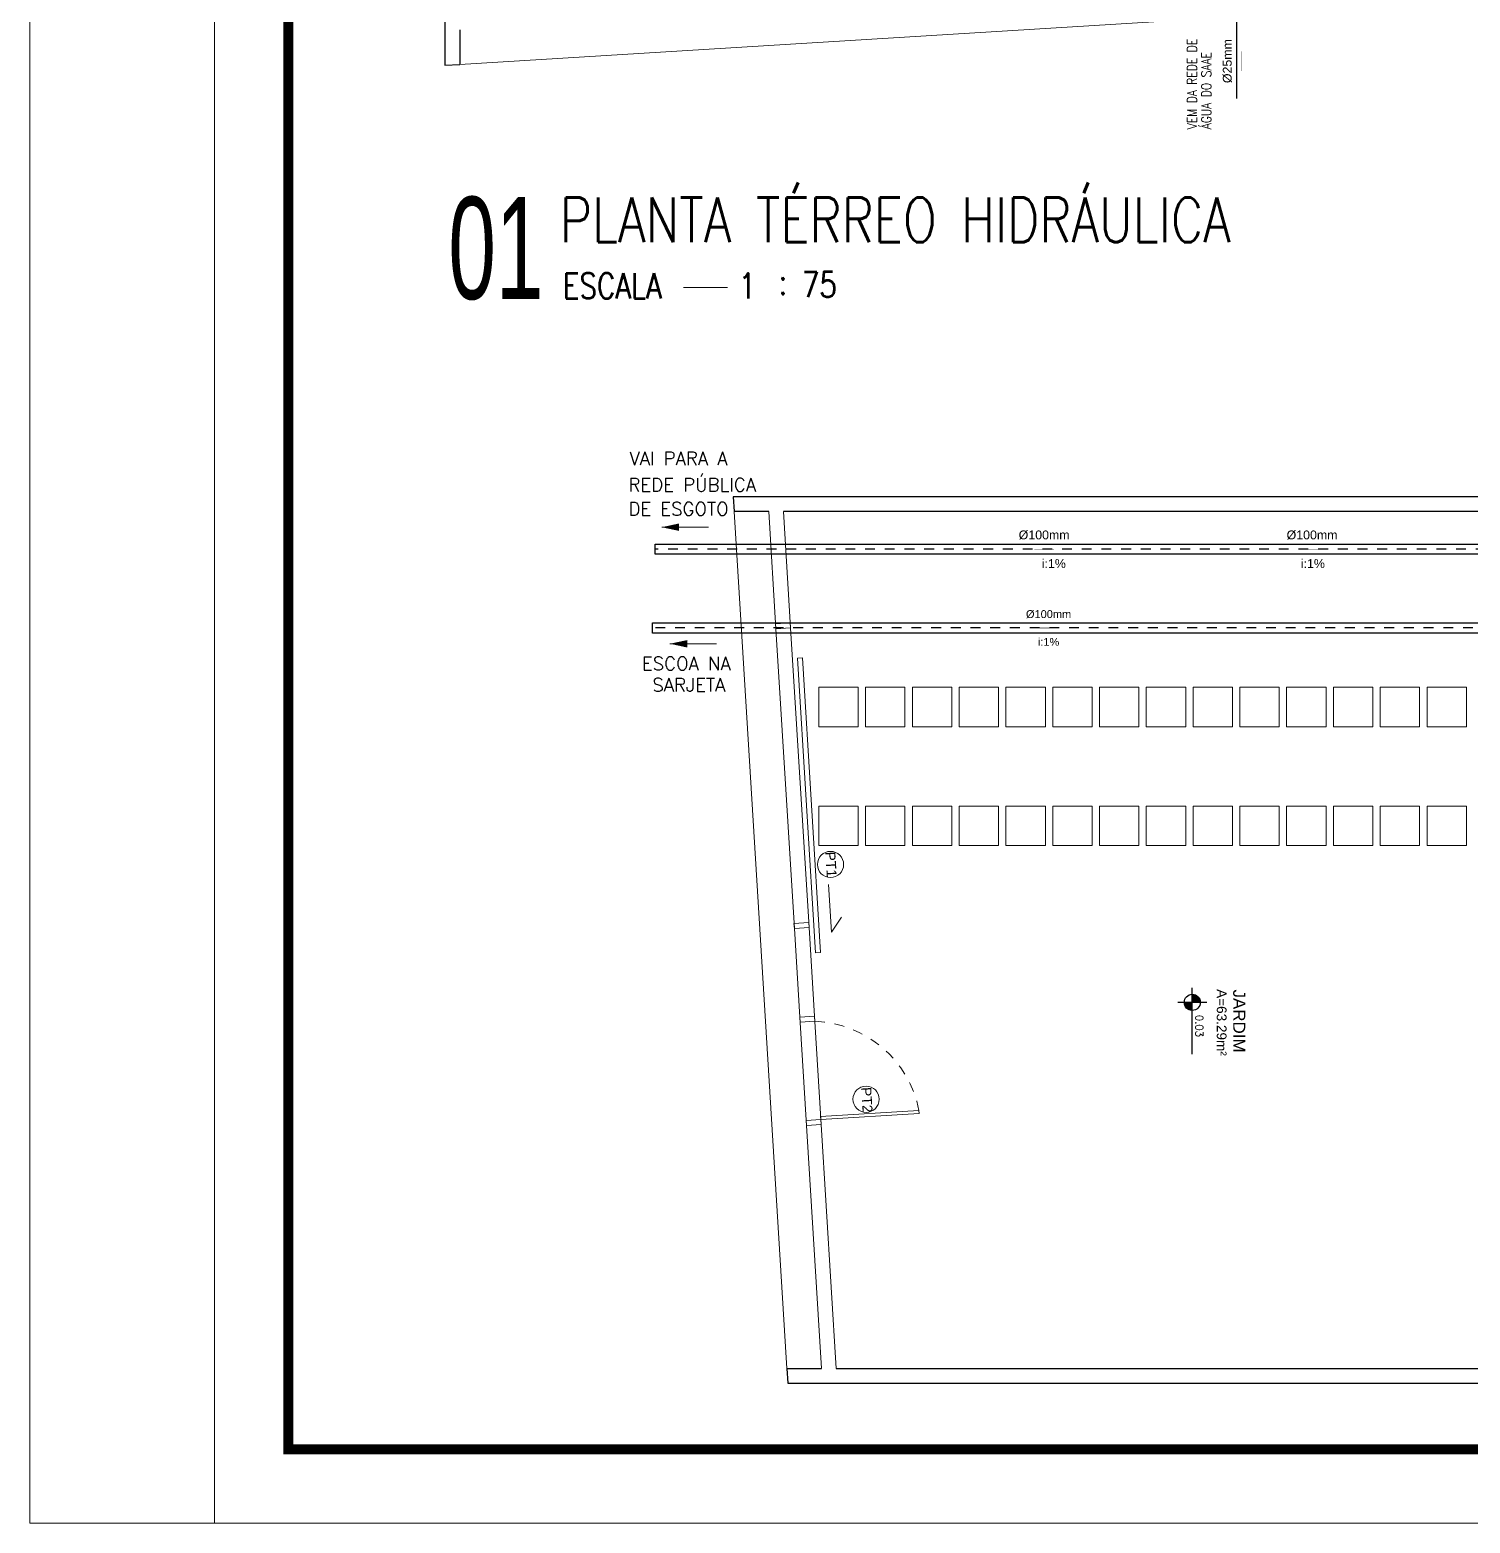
# Model space of a CAD drawing. Header units: millimetres. Extents: x 1345 to 2117, y 1214 to 1365.
# Drawn here: x 1608.07 to 1622.69, y 1251.79 to 1266.95 of the extents above; entities that cross this region are included whole.
import ezdxf
from ezdxf.enums import TextEntityAlignment as Align

# ---------------------------------------------------------------- set-up
doc = ezdxf.new("R2010")
doc.units = ezdxf.units.MM
doc.header["$LTSCALE"] = 0.5
for name, pattern in [('HIDDEN2', [0.1875, 0.125, -0.0625]), ('LINHA_SIMETRIA', [0.25, 0.15, -0.1]), ('TUBO_AFRIA', [200, 100, 100]), ('TUBO_ESGOTO', [200, 100, 100])]:
    doc.linetypes.add(name, pattern=pattern)
for name, color, linetype in [('02', 2, 'Continuous'), ('08', 8, 'Continuous'), ('50_AFPVC_Indicar_Fluxo', 1, 'Continuous'), ('50_AFPVC_Indicar_texto', 2, 'Continuous'), ('50_EGSN_Indicar_Fluxo', 1, 'Continuous'), ('50_EGSN_Indicar_texto', 2, 'Continuous'), ('ARCO', 7, 'HIDDEN2'), ('CONEXAO_ESGOTO', 7, 'Continuous'), ('ESQUADRIAS', 3, 'Continuous'), ('LINHA_SIMETRIA', 1, 'LINHA_SIMETRIA'), ('parede', 2, 'Continuous'), ('PISO', 8, 'Continuous'), ('texto pequeno', 3, 'Continuous'), ('TEXTO2', 3, 'Continuous'), ('Tubo_Agua_Fria_Simp', 170, 'TUBO_AFRIA'), ('Tubo_Esgoto_Det', 6, 'TUBO_ESGOTO'), ('TXT_0', 7, 'Continuous')]:
    doc.layers.add(name, color=color, linetype=linetype)
for name, color, linetype, lineweight in [('E-TXT-G', 3, 'Continuous', 30), ('E-TXT-W', 7, 'Continuous', 15), ('E-TXT-Y', 2, 'Continuous', 40)]:
    doc.layers.add(name, color=color, linetype=linetype, lineweight=lineweight)
doc.styles.add('ADITIVOCAD', font='ROMANS.shx')
doc.styles.add('Indicar', font='arial.ttf')
doc.styles.add('REG140', font='romans.shx', dxfattribs={"width": 0.8, "height": 0.35})
doc.styles.add('REG80', font='romans.shx', dxfattribs={"width": 0.8, "height": 0.1})
doc.styles.add('ROMANS', font='romans', dxfattribs={"height": 0.1})
doc.styles.add('SANSSERIF', font='sas_____.pfb', dxfattribs={"height": 1})
doc.styles.add('SANSSERIF2', font='sanssb__.ttf', dxfattribs={"width": 0.8})
doc.styles.get("Standard").update_dxf_attribs({"font": 'arial.ttf'})

# ---------------------------------------------------------------- blocks, each defined once
blk = doc.blocks.new('IND_DES')
at = {"layer": 'E-TXT-W'}
blk.add_line((0.0269, -0.2428), (0.1984, -0.2428), dxfattribs=at)
at = {"layer": 'E-TXT-G', "style": 'REG80', "width": 0.8}
for s, p in [('ESCALA', (-0.4463, -0.2864)), ('1', (0.2426, -0.2864)), (':', (0.3988, -0.2706))]:
    blk.add_text(s, height=0.1, dxfattribs=at).set_placement(p)
blk.add_attdef('ESCALA', (0.4897, -0.2812), '', height=0.1, dxfattribs=at)
at = {"layer": 'E-TXT-W', "style": 'SANSSERIF2', "width": 0.6}
blk.add_attdef('00', text='', height=0.4, dxfattribs=at).set_placement((-0.7083, -0.2881), align=Align.CENTER)
at = {"layer": 'E-TXT-Y', "style": 'REG140', "width": 0.8}
for tag, p in [('PROJETO', (-0.4563, 0.1829)), ('DESENHO', (-0.4582, -0.0658))]:
    blk.add_attdef(tag, p, '', height=0.175, dxfattribs=at)
blk = doc.blocks.new('Adc_nivelpl')
h = blk.add_hatch()
h.set_pattern_fill('_U', color=256, scale=0.005, angle=45, style=0, double=1)
h.set_pattern_definition([(45, (-5.8772514, -3.5161936), (-0.003535534, 0.003535534), []), (135, (-5.8772514, -3.5161936), (-0.003535534, -0.003535534), [])])
h.paths.add_polyline_path([(0.195, -0.087, 0.414214), (0.087, -0.195), (0.195, -0.195)])
h.paths.add_polyline_path([(0.195, -0.195), (0.195, -0.304, 0.414214), (0.304, -0.195)])
for p, q in [((0.195, 0), (0.195, -0.391)), ((0.896, -0.195), (0, -0.195))]:
    blk.add_line(p, q)
blk.add_circle((0.195, -0.195), 0.109)
at = {"flags": 8}
blk.add_attdef('NIVEL', (0.364, -0.15), '', height=0.1, dxfattribs=at)

msp = doc.modelspace()

# ---------------------------------------------------------------- linework, layer by layer
at = {"layer": '02', "lineweight": 18}
msp.add_lwpolyline([(1609.945, 1251.788), (1671.145, 1251.788), (1671.145, 1296.338), (1609.945, 1296.338)], close=True, dxfattribs=at)
at = {"layer": '02', "lineweight": 18, "const_width": 0.1}
msp.add_lwpolyline([(1610.695, 1252.538), (1670.395, 1252.538), (1670.395, 1295.588), (1610.695, 1295.588)], close=True, dxfattribs=at)
at = {"layer": '02', "lineweight": 18}
msp.add_lwpolyline([(1609.945, 1251.788), (1608.07, 1251.788), (1608.07, 1271.288), (1609.945, 1273.163), (1610.695, 1273.163)], dxfattribs=at)
at = {"layer": '08', "lineweight": 30}
for p, q in [((1640.764, 1262.209), (1615.212, 1262.209)), ((1615.212, 1262.209), (1615.221, 1262.059)), ((1615.572, 1262.059), (1615.221, 1262.059)), ((1640.764, 1262.059), (1615.722, 1262.059)), ((1615.755, 1253.359), (1615.764, 1253.209)), ((1615.755, 1253.359), (1616.106, 1253.359)), ((1616.256, 1253.359), (1623.264, 1253.359)), ((1615.764, 1253.209), (1643.764, 1253.209))]:
    msp.add_line(p, q, dxfattribs=at)
at = {"layer": '08', "lineweight": 15}
for p, q in [((1615.645, 1260.87), (1615.572, 1262.059)), ((1615.794, 1260.88), (1615.722, 1262.059)), ((1615.642, 1260.92), (1615.791, 1260.93)), ((1615.794, 1260.88), (1615.981, 1257.835)), ((1615.832, 1257.826), (1615.645, 1260.87)), ((1615.832, 1257.826), (1615.981, 1257.835)), ((1615.887, 1256.925), (1615.832, 1257.826)), ((1616.037, 1256.934), (1615.981, 1257.835)), ((1615.887, 1256.925), (1616.037, 1256.934)), ((1615.954, 1255.827), (1616.104, 1255.836)), ((1616.106, 1253.359), (1615.954, 1255.827)), ((1616.256, 1253.359), (1616.104, 1255.836))]:
    msp.add_line(p, q, dxfattribs=at)
for points in [[(1616.08, 1260.275), (1616.48, 1260.275), (1616.48, 1259.875), (1616.08, 1259.875)], [(1616.555, 1260.275), (1616.955, 1260.275), (1616.955, 1259.875), (1616.555, 1259.875)], [(1617.03, 1260.275), (1617.43, 1260.275), (1617.43, 1259.875), (1617.03, 1259.875)], [(1617.505, 1260.275), (1617.905, 1260.275), (1617.905, 1259.875), (1617.505, 1259.875)], [(1617.98, 1260.275), (1618.38, 1260.275), (1618.38, 1259.875), (1617.98, 1259.875)], [(1618.455, 1260.275), (1618.855, 1260.275), (1618.855, 1259.875), (1618.455, 1259.875)], [(1618.93, 1260.275), (1619.33, 1260.275), (1619.33, 1259.875), (1618.93, 1259.875)], [(1619.405, 1260.275), (1619.805, 1260.275), (1619.805, 1259.875), (1619.405, 1259.875)], [(1619.88, 1260.275), (1620.28, 1260.275), (1620.28, 1259.875), (1619.88, 1259.875)], [(1620.355, 1260.275), (1620.755, 1260.275), (1620.755, 1259.875), (1620.355, 1259.875)], [(1620.83, 1260.275), (1621.23, 1260.275), (1621.23, 1259.875), (1620.83, 1259.875)], [(1621.305, 1260.275), (1621.705, 1260.275), (1621.705, 1259.875), (1621.305, 1259.875)], [(1621.78, 1260.275), (1622.18, 1260.275), (1622.18, 1259.875), (1621.78, 1259.875)], [(1622.255, 1260.275), (1622.655, 1260.275), (1622.655, 1259.875), (1622.255, 1259.875)], [(1616.08, 1258.667), (1616.48, 1258.667), (1616.48, 1259.067), (1616.08, 1259.067)], [(1616.555, 1258.667), (1616.955, 1258.667), (1616.955, 1259.067), (1616.555, 1259.067)], [(1617.03, 1258.667), (1617.43, 1258.667), (1617.43, 1259.067), (1617.03, 1259.067)], [(1617.505, 1258.667), (1617.905, 1258.667), (1617.905, 1259.067), (1617.505, 1259.067)], [(1617.98, 1258.667), (1618.38, 1258.667), (1618.38, 1259.067), (1617.98, 1259.067)], [(1618.455, 1258.667), (1618.855, 1258.667), (1618.855, 1259.067), (1618.455, 1259.067)], [(1618.93, 1258.667), (1619.33, 1258.667), (1619.33, 1259.067), (1618.93, 1259.067)], [(1619.405, 1258.667), (1619.805, 1258.667), (1619.805, 1259.067), (1619.405, 1259.067)], [(1619.88, 1258.667), (1620.28, 1258.667), (1620.28, 1259.067), (1619.88, 1259.067)], [(1620.355, 1258.667), (1620.755, 1258.667), (1620.755, 1259.067), (1620.355, 1259.067)], [(1620.83, 1258.667), (1621.23, 1258.667), (1621.23, 1259.067), (1620.83, 1259.067)], [(1621.305, 1258.667), (1621.705, 1258.667), (1621.705, 1259.067), (1621.305, 1259.067)], [(1621.78, 1258.667), (1622.18, 1258.667), (1622.18, 1259.067), (1621.78, 1259.067)], [(1622.255, 1258.667), (1622.655, 1258.667), (1622.655, 1259.067), (1622.255, 1259.067)]]:
    msp.add_lwpolyline(points, close=True, dxfattribs=at)
at = {"layer": '50_AFPVC_Indicar_Fluxo'}
msp.add_lwpolyline([(1620.372, 1266.533, 0.004, 0.004, 0), (1620.372, 1266.633, 0.05, 0, 0), (1620.372, 1266.733, 0, 0, 0)], format="xyseb", dxfattribs=at)
at = {"layer": '50_EGSN_Indicar_Fluxo'}
for points in [[(1618.468, 1261.677, 0.004, 0.004, 0), (1618.368, 1261.677, 0.05, 0, 0), (1618.268, 1261.677, 0, 0, 0)], [(1621.188, 1261.677, 0.004, 0.004, 0), (1621.088, 1261.677, 0.05, 0, 0), (1620.988, 1261.677, 0, 0, 0)], [(1618.513, 1260.877, 0.004, 0.004, 0), (1618.413, 1260.877, 0.05, 0, 0), (1618.313, 1260.877, 0, 0, 0)]]:
    msp.add_lwpolyline(points, format="xyseb", dxfattribs=at)
at = {"layer": 'ARCO', "lineweight": 15}
msp.add_arc((1615.996, 1255.763), 1.122, 11.0135, 87.7548, dxfattribs=at)
at = {"layer": 'CONEXAO_ESGOTO', "lineweight": 18}
for p, q in [((1614.959, 1261.9), (1614.485, 1261.9)), ((1615.042, 1260.717), (1614.568, 1260.717))]:
    msp.add_line(p, q, dxfattribs=at)
for points in [[(1614.485, 1261.9), (1614.661, 1261.863), (1614.661, 1261.938)], [(1614.568, 1260.717), (1614.744, 1260.679), (1614.744, 1260.754)]]:
    msp.add_solid(points, dxfattribs=at)
at = {"layer": 'ESQUADRIAS', "lineweight": 15}
for p, q in [((1615.863, 1260.572), (1615.913, 1260.575)), ((1616.047, 1257.578), (1615.863, 1260.572)), ((1615.913, 1260.575), (1616.097, 1257.581)), ((1616.178, 1258.272), (1616.208, 1257.789)), ((1616.208, 1257.789), (1616.312, 1257.941)), ((1616.097, 1257.581), (1616.047, 1257.578))]:
    msp.add_line(p, q, dxfattribs=at)
for points in [[(1615.791, 1260.93), (1615.794, 1260.88), (1615.645, 1260.87), (1615.642, 1260.92)], [(1615.981, 1257.835), (1615.978, 1257.885), (1615.828, 1257.876), (1615.832, 1257.826)], [(1616.037, 1256.934), (1616.04, 1256.884), (1615.89, 1256.875), (1615.887, 1256.925)], [(1616.104, 1255.836), (1616.101, 1255.886), (1615.951, 1255.877), (1615.954, 1255.827)], [(1616.099, 1255.916), (1617.097, 1255.977), (1617.099, 1255.948), (1616.101, 1255.886), (1616.099, 1255.916)]]:
    msp.add_lwpolyline(points, dxfattribs=at)
at = {"layer": 'LINHA_SIMETRIA'}
for p, q in [((1627.25, 1261.677), (1614.419, 1261.677)), ((1628.521, 1260.877), (1614.392, 1260.877))]:
    msp.add_line(p, q, dxfattribs=at)
at = {"layer": 'parede', "color": 8, "lineweight": 30}
for p, q in [((1612.284, 1292.143), (1612.284, 1266.59)), ((1612.434, 1266.95), (1612.434, 1266.599)), ((1612.284, 1266.59), (1612.434, 1266.599))]:
    msp.add_line(p, q, dxfattribs=at)
at = {"layer": 'PISO', "color": 8, "lineweight": 15}
msp.add_line((1612.434, 1266.599), (1621.134, 1267.133), dxfattribs=at)
at = {"layer": 'PISO', "lineweight": 15}
for p, q in [((1615.221, 1262.059), (1615.755, 1253.359)), ((1615.887, 1256.925), (1615.954, 1255.827)), ((1616.037, 1256.934), (1616.104, 1255.836))]:
    msp.add_line(p, q, dxfattribs=at)
for centre in [(1616.199, 1258.476), (1616.56, 1256.092)]:
    msp.add_circle(centre, 0.133, dxfattribs=at)
at = {"layer": 'Tubo_Agua_Fria_Simp'}
msp.add_line((1620.322, 1267.537), (1620.322, 1266.252), dxfattribs=at)
at = {"layer": 'Tubo_Esgoto_Det'}
for points in [[(1627.25, 1261.626), (1614.419, 1261.626), (1614.419, 1261.727), (1627.25, 1261.727)], [(1628.521, 1260.826), (1614.392, 1260.826), (1614.392, 1260.928), (1628.521, 1260.928)]]:
    msp.add_lwpolyline(points, close=True, dxfattribs=at)

# ---------------------------------------------------------------- block references
at = {"lineweight": 18}
ref = msp.add_blockref('IND_DES', (1614.638, 1264.964), dxfattribs=dict(at, xscale=2.591993519999988, yscale=2.591993519999988, zscale=2.591993519999988))
ref.add_attrib('00', '01', dxfattribs={"layer": 'E-TXT-W', "height": 1.0368, "style": 'SANSSERIF', "width": 0.6}).set_placement((1612.802, 1264.217), align=Align.CENTER)
ref.add_attrib('DESENHO', 'PLANTA TÉRREO HIDRÁULICA', (1613.451, 1264.794), dxfattribs={"layer": 'E-TXT-Y', "height": 0.4536, "style": 'REG140', "width": 0.8})
ref.add_attrib('ESCALA', '75', (1615.908, 1264.235), dxfattribs={"layer": 'E-TXT-G', "height": 0.2592, "style": 'REG80', "width": 0.8})
at = {"layer": 'TXT_0', "lineweight": 15}
ref = msp.add_blockref('Adc_nivelpl', (1620.018, 1257.222), dxfattribs=dict(at, xscale=0.75, yscale=0.75, zscale=0.75, rotation=270))
ref.add_attrib('NIVEL', '0.03', (1619.906, 1256.949), dxfattribs={"height": 0.075, "rotation": 270, "style": 'ADITIVOCAD', "flags": 8})

# ---------------------------------------------------------------- texts
at = {"lineweight": 18, "style": 'ROMANS'}
for s, p in [('VAI PARA A', (1614.158, 1262.531)), ('REDE PÚBLICA', (1614.147, 1262.264)), ('DE ESGOTO', (1614.147, 1262.019)), ('ESCOA NA', (1614.284, 1260.449)), ('SARJETA', (1614.39, 1260.231))]:
    msp.add_text(s, height=0.135, dxfattribs=at).set_placement(p)
at = {"layer": '08', "lineweight": 15, "char_height": 0.1011, "width": 0.37308, "attachment_point": 1, "rotation": 273.5117}
for s, insert in [('{\\C3;PT1}', (1616.247, 1258.609)), ('{\\C3;PT2}', (1616.611, 1256.218))]:
    msp.add_mtext(s, dxfattribs=dict(at, insert=insert))
at = {"layer": '50_AFPVC_Indicar_texto', "style": 'Indicar'}
msp.add_text('%%C25mm', height=0.09, rotation=90, dxfattribs=at).set_placement((1620.272, 1266.633), align=Align.CENTER)
at = {"layer": '50_EGSN_Indicar_texto', "style": 'Indicar'}
for s, height, p in [('%%C100mm', 0.09, (1618.368, 1261.777)), ('%%C100mm', 0.09, (1621.088, 1261.777)), ('i:1%', 0.09, (1618.466, 1261.486)), ('i:1%', 0.09, (1621.096, 1261.486)), ('%%C100mm', 0.08, (1618.413, 1260.978)), ('i:1%', 0.08, (1618.413, 1260.696))]:
    msp.add_text(s, height=height, dxfattribs=at).set_placement(p, align=Align.CENTER)
at = {"layer": 'texto pequeno', "lineweight": 18, "ltscale": 0.2, "style": 'ROMANS', "width": 0.8}
for s, p in [('VEM DA REDE DE', (1619.919, 1265.94)), ('ÁGUA DO SAAE', (1620.064, 1265.94))]:
    msp.add_text(s, height=0.1, rotation=90, dxfattribs=at).set_placement(p)
at = {"layer": 'TEXTO2', "lineweight": 15, "style": 'SANSSERIF'}
msp.add_text('JARDIM', height=0.1231, rotation=270, dxfattribs=at).set_placement((1620.287, 1257.206))
at = {"layer": 'TXT_0', "lineweight": 15, "style": 'SANSSERIF'}
msp.add_text('A=63.29m²', height=0.0985, rotation=270, dxfattribs=at).set_placement((1620.121, 1257.21))

doc.saveas('drawing.dxf')
